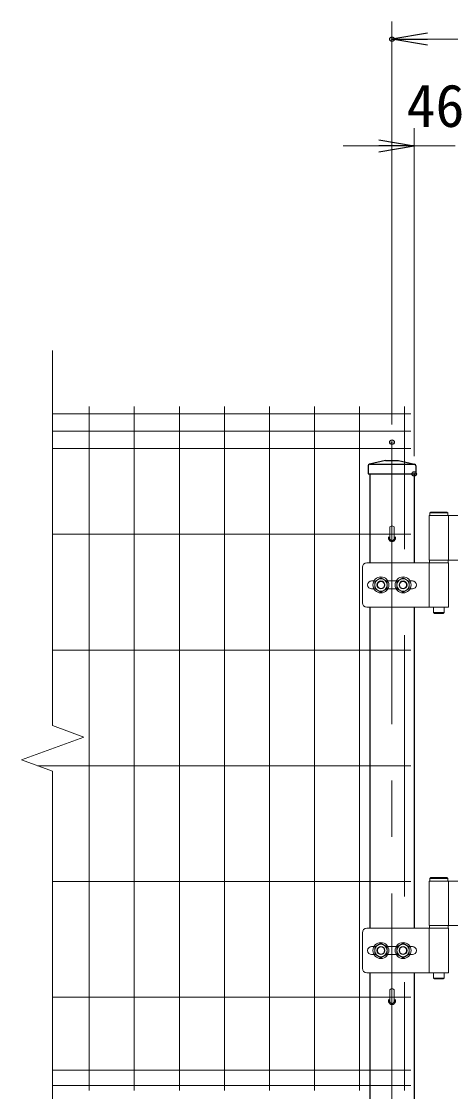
# Model space of a CAD drawing. Units: millimetres, scale not verified. Extents: x -4200 to 4200, y -2970 to 2970.
# Drawn here: x -222 to 262, y -194 to 1011 of the extents above; entities that cross this region are included whole.
import ezdxf
from ezdxf.enums import TextEntityAlignment as Align

# ---------------------------------------------------------------- set-up
doc = ezdxf.new("R2010")
doc.units = ezdxf.units.MM
doc.header["$LTSCALE"] = 10
doc.header["$PDMODE"] = 32
doc.header["$PDSIZE"] = 5
doc.linetypes.add('USER1', pattern=[50.8, 31.75, -6.35, 6.35, -6.35])
for name, color, linetype, lineweight in [('0-3_D-BMK', 2, 'USER1', 13), ('0-4_D-STR1', 1, 'Continuous', 25), ('0-5_D-STR-DIM', 7, 'Continuous', 13), ('0-6_0', 7, 'Continuous', 25), ('0-7_Defpoints', 6, 'Continuous', 25), ('0-9_D-STR3', 3, 'Continuous', 13), ('0-B_D-STR2', 7, 'Continuous', 13)]:
    doc.layers.add(name, color=color, linetype=linetype, lineweight=lineweight)
doc.styles.add('ＭＳ ゴシック', font='')
doc.styles.get('ＭＳ ゴシック').set_extended_font_data('MS Gothic')

# ---------------------------------------------------------------- blocks, each defined once
blk = doc.blocks.new('_Open')
at = {"layer": '0-6_0'}
blk.add_line((-10, 1.667), (0, 0), dxfattribs=at)
blk.add_lwpolyline([(-10, -1.667), (0, 0), (-10, 0)], dxfattribs=at)
blk = doc.blocks.new('U6')
at = {"layer": '0-9_D-STR3'}
for p, q in [((170, 6770), (810, 6770)), ((170, 6770), (170, 6270)), ((178, 6800), (378, 6800)), ((178, 6770), (378, 6770)), ((386, 6770), (386, 6270)), ((810, 6270), (170, 6270)), ((383, 6270), (173, 6270)), ((173, 6270), (173, 6240)), ((383, 6270), (383, 6240)), ((-584, 6190), (-584, 5790)), ((386, 6240), (-534, 6240)), ((170, 6240), (170, 5740)), ((383, 6240), (173, 6240)), ((386, 6240), (386, 5740)), ((-452.9, 6035), (-480, 6035)), ((-202.9, 6035), (-297.1, 6035)), ((-20, 6035), (-47.1, 6035)), ((-525, 5990), (-524.9, 5990)), ((-452.9, 5945), (-480, 5945)), ((-202.9, 5945), (-297.1, 5945)), ((-20, 5945), (-47.1, 5945)), ((25, 5990), (25.1, 5990)), ((-534, 5740), (386, 5740)), ((218, 5740), (218, 5680)), ((218, 5680), (338, 5680)), ((228, 5670), (218, 5680)), ((228, 5670), (328, 5670)), ((328, 5670), (338, 5680)), ((338, 5740), (338, 5680)), ((170, 2655), (810, 2655)), ((170, 2655), (170, 2155)), ((188, 2695), (178, 2685)), ((178, 2685), (378, 2685)), ((178, 2685), (178, 2655)), ((178, 2655), (378, 2655)), ((188, 2695), (368, 2695)), ((368, 2695), (378, 2685)), ((378, 2685), (378, 2655)), ((386, 2655), (386, 2155)), ((-584, 2075), (-584, 1675)), ((386, 2125), (-534, 2125)), ((810, 2155), (170, 2155)), ((170, 2125), (170, 1625)), ((383, 2125), (173, 2125)), ((383, 2155), (383, 2125)), ((386, 2125), (386, 1625)), ((-525, 1875), (-524.9, 1875)), ((-452.9, 1920), (-480, 1920)), ((-452.9, 1830), (-480, 1830)), ((-202.9, 1920), (-297.1, 1920)), ((-202.9, 1830), (-297.1, 1830)), ((-20, 1920), (-47.1, 1920)), ((-20, 1830), (-47.1, 1830)), ((25, 1875), (25.1, 1875)), ((-534, 1625), (386, 1625)), ((218, 1625), (218, 1565)), ((338, 1625), (338, 1565))]:
    blk.add_line(p, q, dxfattribs=at)
for points in [[(188, 6810), (178, 6800), (178, 6770)], [(188, 6810), (368, 6810), (378, 6800), (378, 6770)], [(383, 2155), (173, 2155), (173, 2125)], [(228, 1555), (218, 1565), (338, 1565)], [(228, 1555), (328, 1555), (338, 1565)]]:
    blk.add_lwpolyline(points, dxfattribs=at)
for points in [[(-375, 6071), (-304.9, 6030.5), (-304.9, 5949.5), (-375, 5909), (-445.1, 5949.5), (-445.1, 6030.5)], [(-125, 6071), (-54.9, 6030.5), (-54.9, 5949.5), (-125, 5909), (-195.1, 5949.5), (-195.1, 6030.5)], [(-375, 1956), (-304.9, 1915.5), (-304.9, 1834.5), (-375, 1794), (-445.1, 1834.5), (-445.1, 1915.5)], [(-125, 1956), (-54.9, 1915.5), (-54.9, 1834.5), (-125, 1794), (-195.1, 1834.5), (-195.1, 1915.5)]]:
    blk.add_lwpolyline(points, close=True, dxfattribs=at)
for centre, radius in [((-375, 5990), 90), ((-375, 5990), 70.3), ((-375, 5990), 45), ((-375, 5990), 40), ((-125, 5990), 90), ((-125, 5990), 70.3), ((-125, 5990), 45), ((-125, 5990), 40), ((-375, 1875), 90), ((-375, 1875), 70.3), ((-125, 1875), 90), ((-125, 1875), 70.3), ((-375, 1875), 45), ((-375, 1875), 40), ((-125, 1875), 45), ((-125, 1875), 40)]:
    blk.add_circle(centre, radius, dxfattribs=at)
for centre, radius, start, end in [((-534, 6190), 50, 90, 180), ((-480, 5990), 45, 90, 180), ((-20, 5990), 45, 0, 90), ((-480, 5990), 45, 180, 270), ((-20, 5990), 45, 270, 0), ((-534, 5790), 50, 180, 270), ((-534, 2075), 50, 90, 180), ((-480, 1875), 45, 90, 180), ((-480, 1875), 45, 180, 270), ((-20, 1875), 45, 0, 90), ((-20, 1875), 45, 270, 0), ((-534, 1675), 50, 180, 270)]:
    blk.add_arc(centre, radius, start, end, dxfattribs=at)

msp = doc.modelspace()

# ---------------------------------------------------------------- linework, layer by layer
at = {"layer": '0-3_D-BMK'}
msp.add_line((195.73, 537.47), (195.73, -502.31), dxfattribs=at)
at = {"layer": '0-4_D-STR1'}
for p, q in [((168.89, 510.68), (168.73, 501.68)), ((188.23, 516.68), (170.44, 512.6)), ((170.82, 512.68), (220.65, 512.68)), ((188.23, 516.68), (203.23, 516.68)), ((203.23, 516.68), (221.03, 512.6)), ((222.58, 510.68), (222.73, 501.68)), ((168.73, 501.68), (222.73, 501.68)), ((170.73, 501.68), (170.73, 401.69)), ((220.73, 501.68), (220.73, 401.69)), ((170.73, 351.69), (170.73, -9.81)), ((220.73, 351.69), (220.73, -9.81)), ((170.73, -59.81), (170.73, -422.31)), ((220.73, -59.81), (220.73, -422.31))]:
    msp.add_line(p, q, dxfattribs=at)
for centre, radius, start, end in [((170.89, 510.65), 2, 102.93782, 179), ((220.58, 510.65), 2, 1, 77.06218), ((195.73, 429.69), 4, 162.5424, 17.4576), ((195.73, -91.31), 4, 162.5424, 17.4576)]:
    msp.add_arc(centre, radius, start, end, dxfattribs=at)
at = {"layer": '0-5_D-STR-DIM'}
for p, q in [((195.73, 557.47), (195.73, 1011.06)), ((2155.73, 991.06), (235.73, 991.06)), ((220.73, 521.68), (220.73, 891.06)), ((180.73, 871.06), (140.73, 871.06)), ((220.73, 871.06), (266.74, 871.06))]:
    msp.add_line(p, q, dxfattribs=at)
at = {"layer": '0-7_Defpoints'}
for p in [(195.73, 991.06), (195.73, 537.47), (220.73, 501.68)]:
    msp.add_point(p, dxfattribs=at)
at = {"layer": '0-9_D-STR3'}
for p, q in [((193.13, 441.4), (193.13, 429.24)), ((198.33, 441.4), (198.33, 429.24)), ((193.13, -79.6), (193.13, -91.76)), ((198.33, -79.6), (198.33, -91.76))]:
    msp.add_line(p, q, dxfattribs=at)
for centre in [(195.73, 429.24), (195.73, -91.76)]:
    msp.add_arc(centre, 2.6, 180, 0, dxfattribs=at)
for centre in [(195.73, 441.39), (195.73, -79.61)]:
    msp.add_ellipse(centre, major_axis=(-2.6, 0), ratio=0.649974, start_param=3.1415927, end_param=6.2831853, dxfattribs=at)
at = {"layer": '0-B_D-STR2'}
for p, q in [((-186.64, 218.34), (-186.64, 640.69)), ((216.94, 569.26), (-186.64, 569.26)), ((-145.43, 577.68), (-145.43, -192.32)), ((-94.66, 577.68), (-94.66, -192.32)), ((-43.89, 577.68), (-43.89, -192.32)), ((6.83, 577.68), (6.83, -192.32)), ((57.65, 577.68), (57.65, -192.32)), ((108.37, 577.68), (108.37, -192.32)), ((159.17, 577.68), (159.17, -192.32)), ((209.96, 577.68), (209.96, 416.89)), ((216.94, 549.68), (-186.64, 549.68)), ((216.94, 530.11), (-186.64, 530.11)), ((216.94, 433.68), (-186.64, 433.68)), ((209.96, 320.23), (209.96, 26.13)), ((216.94, 303.43), (-186.64, 303.43)), ((-151.4, 205.51), (-186.64, 218.34)), ((-221.87, 179.86), (-151.4, 205.51)), ((-186.64, 167.03), (-221.87, 179.86)), ((216.94, 173.18), (-203.54, 173.18)), ((-186.64, -315.31), (-186.64, 167.03)), ((216.94, 42.93), (-186.64, 42.93)), ((209.96, -70.52), (209.96, -192.32)), ((216.94, -87.32), (-186.64, -87.32)), ((216.94, -169.32), (-186.64, -169.32)), ((216.94, -186.92), (-186.64, -186.92))]:
    msp.add_line(p, q, dxfattribs=at)

# ---------------------------------------------------------------- block references
at = {"layer": '0-5_D-STR-DIM', "xscale": 4, "yscale": 4, "rotation": 180}
msp.add_blockref('_Open', (195.73, 991.06), dxfattribs=at)
at = {"layer": '0-5_D-STR-DIM', "xscale": 4, "yscale": 4}
msp.add_blockref('_Open', (220.73, 871.06), dxfattribs=at)
at = {"layer": '0-6_0', "xscale": 0.1, "yscale": 0.1}
msp.add_blockref('U6', (220.74, -222.31), dxfattribs=at)

# ---------------------------------------------------------------- texts
at = {"layer": '0-5_D-STR-DIM', "style": 'ＭＳ ゴシック'}
msp.add_text('46', height=48.09, dxfattribs=at).set_placement((212.01, 877.81), align=Align.BOTTOM_LEFT)

doc.saveas('drawing.dxf')
